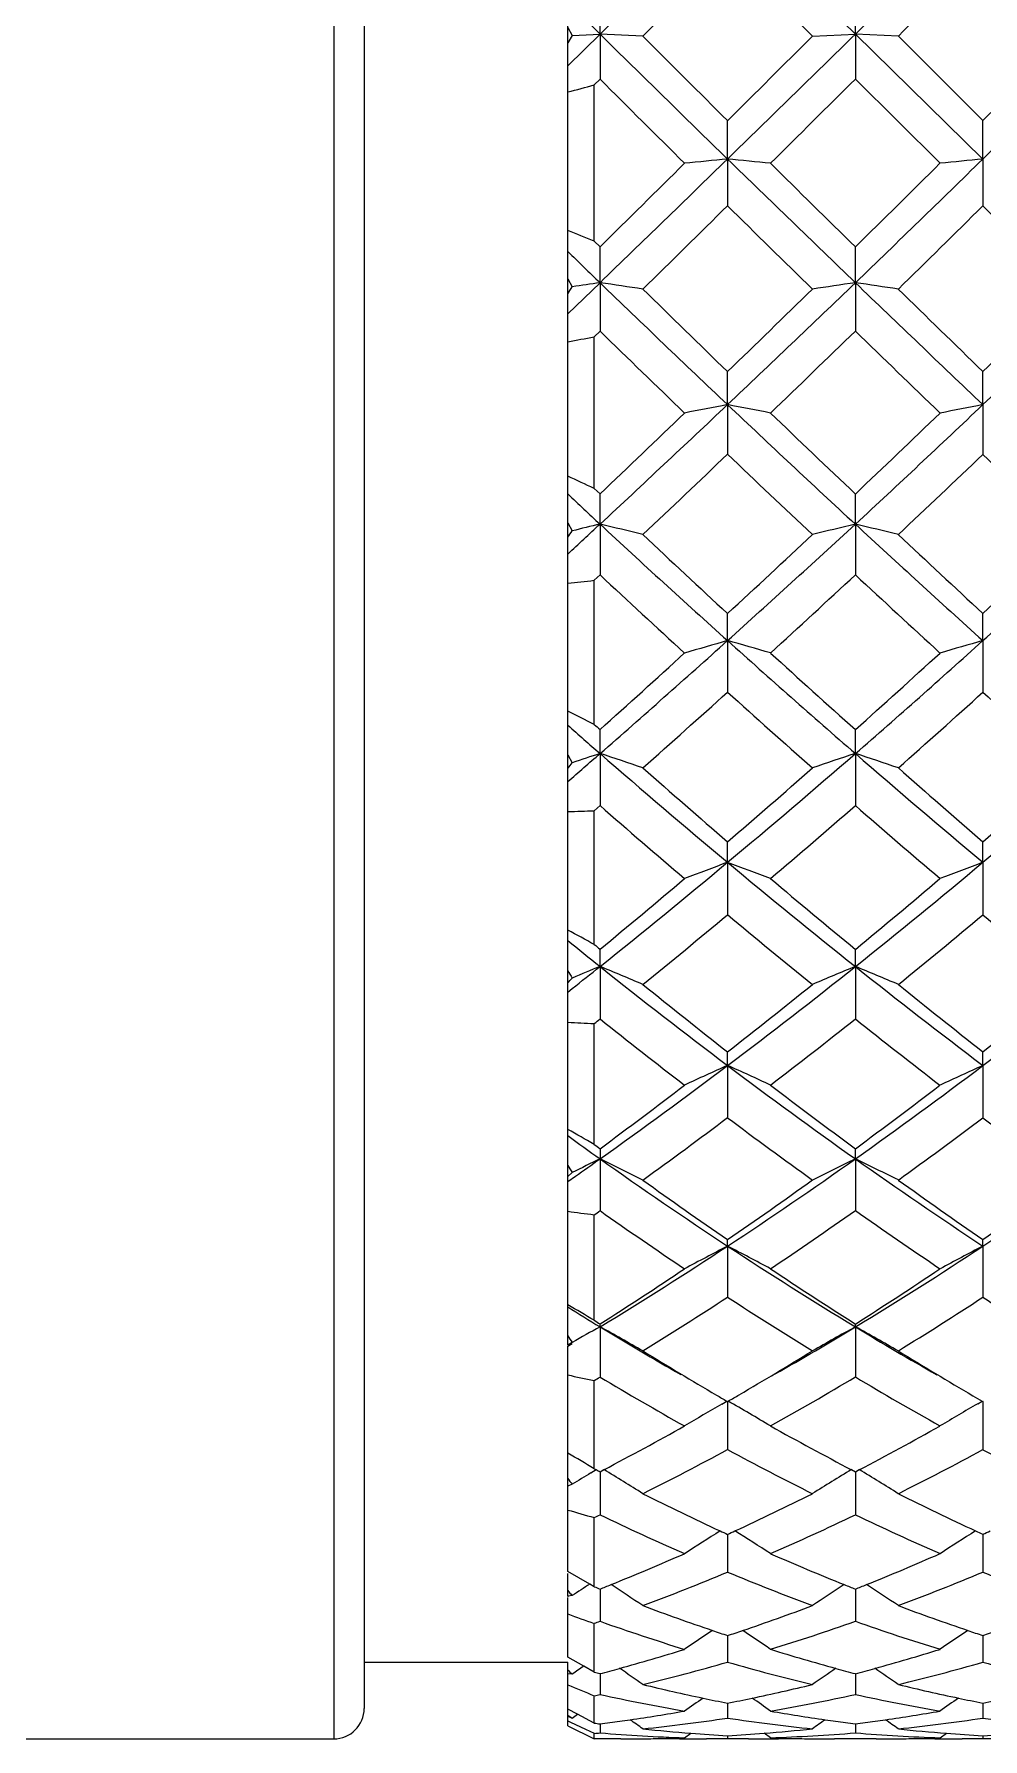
# Model space of a CAD drawing. Header units: millimetres. Extents: x 13495 to 14291, y -4366 to -3315.
# Drawn here: x 13902.962 to 13905.293, y -3559.988 to -3555.797 of the extents above; entities that cross this region are included whole.
import ezdxf

# ---------------------------------------------------------------- set-up
doc = ezdxf.new("R2010")
doc.units = ezdxf.units.MM
doc.header["$LTSCALE"] = 0.1
doc.layers.add('1', color=7, linetype='Continuous')

msp = doc.modelspace()

# ---------------------------------------------------------------- linework, layer by layer
at = {"layer": '1', "color": 7, "linetype": 'Continuous'}
for p, q in [((13903.698, -3550.988), (13903.698, -3559.988)), ((13903.773, -3551.063), (13903.773, -3559.913)), ((13904.273, -3559.0204), (13904.273, -3551.9557)), ((13904.3525, -3555.7967), (13904.6658, -3555.488)), ((13904.6658, -3555.488), (13904.9799, -3555.7967)), ((13904.6658, -3555.5937), (13904.4579, -3555.8019)), ((13904.8743, -3555.8019), (13904.6658, -3555.5937)), ((13904.3525, -3555.7967), (13904.3525, -3555.6962)), ((13904.9799, -3555.7967), (13904.9799, -3555.6965)), ((13904.273, -3555.7182), (13904.3525, -3555.7967)), ((13904.273, -3555.7808), (13904.2843, -3555.8001)), ((13904.273, -3555.8751), (13904.3525, -3555.7967)), ((13904.2843, -3555.8001), (13904.3525, -3555.7967)), ((13904.4579, -3555.8019), (13904.3525, -3555.7967)), ((13904.3525, -3555.7967), (13904.3525, -3555.9075)), ((13904.8743, -3555.8019), (13904.9799, -3555.7967)), ((13905.0855, -3555.8019), (13904.9799, -3555.7967)), ((13904.9799, -3555.7967), (13905.2932, -3556.1039)), ((13904.9799, -3555.7967), (13904.9799, -3555.9073)), ((13904.2843, -3555.8001), (13904.273, -3555.8185)), ((13905.0855, -3555.8019), (13905.2932, -3556.0092)), ((13904.3525, -3555.9075), (13904.3384, -3555.9217)), ((13904.3384, -3556.3058), (13904.3384, -3555.9217)), ((13905.1879, -3556.1143), (13904.9799, -3555.9072)), ((13904.6658, -3556.1039), (13904.6658, -3556.0095)), ((13905.2932, -3556.1039), (13905.2932, -3556.0092)), ((13904.6658, -3556.1039), (13904.6658, -3556.2188)), ((13905.2932, -3556.1039), (13905.2932, -3556.219)), ((13905.4994, -3556.4236), (13905.2932, -3556.219)), ((13904.3384, -3556.3058), (13904.3525, -3556.3198)), ((13904.3525, -3556.408), (13904.3525, -3556.3198)), ((13904.9799, -3556.408), (13904.9799, -3556.32)), ((13904.273, -3556.3985), (13904.2843, -3556.4181)), ((13904.273, -3556.4848), (13904.3525, -3556.408)), ((13904.3525, -3556.408), (13904.3525, -3556.527)), ((13904.9799, -3556.408), (13904.9799, -3556.5267)), ((13904.3525, -3556.527), (13904.3384, -3556.5408)), ((13904.3384, -3556.9137), (13904.3384, -3556.5408)), ((13904.6658, -3556.7077), (13904.6658, -3556.6265)), ((13905.2932, -3556.7077), (13905.2932, -3556.6262)), ((13904.6658, -3556.7077), (13904.6658, -3556.8296)), ((13905.2932, -3556.7077), (13905.2932, -3556.8299)), ((13904.3384, -3556.9137), (13904.3525, -3556.9272)), ((13904.3525, -3557.0015), (13904.3525, -3556.9272)), ((13904.9799, -3557.0015), (13904.9799, -3556.9274)), ((13904.273, -3556.9984), (13904.2843, -3557.018)), ((13904.3525, -3557.0015), (13904.3525, -3557.1262)), ((13904.9799, -3557.0015), (13904.9799, -3557.126)), ((13904.3525, -3557.1262), (13904.3384, -3557.1395)), ((13904.3384, -3557.4938), (13904.3384, -3557.1395)), ((13904.6658, -3557.2878), (13904.6658, -3557.2213)), ((13905.2932, -3557.2878), (13905.2932, -3557.2211)), ((13904.6658, -3557.2878), (13904.6658, -3557.4144)), ((13905.2932, -3557.2878), (13905.2932, -3557.4146)), ((13904.3525, -3557.5654), (13904.3525, -3557.5066)), ((13904.9799, -3557.5654), (13904.9799, -3557.5068)), ((13904.273, -3557.5689), (13904.2843, -3557.5882)), ((13904.3525, -3557.5654), (13904.3525, -3557.6936)), ((13904.9799, -3557.5654), (13904.9799, -3557.6934)), ((13904.3525, -3557.6936), (13904.3384, -3557.706)), ((13904.3384, -3558.0349), (13904.3384, -3557.706)), ((13904.6658, -3557.8329), (13904.6658, -3557.7824)), ((13905.2932, -3557.8329), (13905.2932, -3557.7822)), ((13904.6658, -3557.8329), (13904.6658, -3557.9616)), ((13905.2932, -3557.8329), (13905.2932, -3557.9618)), ((13904.3525, -3558.089), (13904.3525, -3558.0466)), ((13904.9799, -3558.089), (13904.9799, -3558.0469)), ((13904.3525, -3558.089), (13904.3525, -3558.218)), ((13904.9799, -3558.089), (13904.9799, -3558.2178)), ((13904.273, -3558.1522), (13904.2841, -3558.1434)), ((13904.3384, -3558.5264), (13904.3384, -3558.2293)), ((13904.6658, -3558.3324), (13904.6658, -3558.2988)), ((13904.6658, -3558.3324), (13904.6658, -3558.4607)), ((13905.2932, -3558.3324), (13905.2932, -3558.4609)), ((13904.3525, -3558.5619), (13904.3525, -3558.6893)), ((13904.9799, -3558.5619), (13904.9799, -3558.5371)), ((13904.9799, -3558.5619), (13904.9799, -3558.6891)), ((13904.2843, -3558.5955), (13904.273, -3558.6052)), ((13904.273, -3558.618), (13904.2918, -3558.6048)), ((13904.3384, -3558.9588), (13904.3384, -3558.6993)), ((13904.6658, -3558.7764), (13904.6658, -3558.7606)), ((13904.6658, -3558.7764), (13904.6658, -3558.902)), ((13905.2932, -3558.7764), (13905.2932, -3558.9021)), ((13904.3525, -3558.975), (13904.3525, -3558.9679)), ((13904.3525, -3558.975), (13904.3525, -3559.0983)), ((13904.9799, -3558.975), (13904.9799, -3558.9681)), ((13904.9799, -3558.975), (13904.9799, -3559.0982)), ((13904.2843, -3559.0131), (13904.273, -3559.0203)), ((13904.273, -3559.0228), (13904.2844, -3559.016)), ((13904.273, -3559.5761), (13904.273, -3559.0228)), ((13904.3384, -3559.3237), (13904.3384, -3559.1068)), ((13904.6515, -3559.1649), (13904.664, -3559.1576)), ((13904.664, -3559.1576), (13904.6658, -3559.1586)), ((13904.6658, -3559.1586), (13904.6676, -3559.1576)), ((13904.6658, -3559.1586), (13904.6658, -3559.2768)), ((13905.2805, -3559.164), (13905.2916, -3559.1575)), ((13905.2916, -3559.1575), (13905.2932, -3559.1584)), ((13905.2932, -3559.1584), (13905.2949, -3559.1575)), ((13905.2932, -3559.1584), (13905.2932, -3559.2769)), ((13904.3297, -3559.3341), (13904.3429, -3559.326)), ((13904.3384, -3559.3237), (13904.3429, -3559.3261)), ((13904.3525, -3559.3311), (13904.3621, -3559.3261)), ((13904.3525, -3559.3311), (13904.3525, -3559.437)), ((13904.9702, -3559.3261), (13904.9799, -3559.3312)), ((13904.9702, -3559.3262), (13904.9799, -3559.3312)), ((13904.9799, -3559.3312), (13904.9896, -3559.3261)), ((13904.9799, -3559.3312), (13904.9896, -3559.3262)), ((13904.9799, -3559.3313), (13904.9799, -3559.4369)), ((13904.2843, -3559.3621), (13904.273, -3559.3667)), ((13904.3384, -3559.6139), (13904.3384, -3559.4438)), ((13904.6658, -3559.4852), (13904.6658, -3559.5778)), ((13905.2932, -3559.4851), (13905.2932, -3559.5779)), ((13904.3272, -3559.6074), (13904.273, -3559.5761)), ((13904.273, -3559.6376), (13904.273, -3559.5817)), ((13904.3384, -3559.6139), (13904.3272, -3559.6074)), ((13904.273, -3559.7872), (13904.273, -3559.6401)), ((13904.2843, -3559.6357), (13904.2754, -3559.6372)), ((13904.3525, -3559.6195), (13904.3525, -3559.6269)), ((13904.3525, -3559.6269), (13904.3525, -3559.6989)), ((13904.9799, -3559.6196), (13904.9799, -3559.6269)), ((13904.9799, -3559.6269), (13904.9799, -3559.6988)), ((13904.3384, -3559.8237), (13904.3384, -3559.7039)), ((13904.6658, -3559.734), (13904.6658, -3559.7993)), ((13905.2932, -3559.7339), (13905.2932, -3559.7993)), ((13904.273, -3559.8005), (13903.773, -3559.8005)), ((13904.3123, -3559.8092), (13904.273, -3559.7872)), ((13904.273, -3559.9294), (13904.273, -3559.7997)), ((13904.3384, -3559.8237), (13904.3123, -3559.8092)), ((13904.2843, -3559.8285), (13904.273, -3559.8277)), ((13904.3525, -3559.8275), (13904.3525, -3559.8788)), ((13904.9799, -3559.8276), (13904.9799, -3559.8787)), ((13904.3384, -3559.9492), (13904.3384, -3559.8819)), ((13904.6658, -3559.9001), (13904.6658, -3559.9066)), ((13904.6658, -3559.9001), (13904.6658, -3559.9066)), ((13905.2932, -3559.9), (13905.2932, -3559.9067)), ((13904.2974, -3559.9275), (13904.273, -3559.9146)), ((13904.273, -3559.9294), (13904.2843, -3559.9369)), ((13904.273, -3559.9559), (13904.273, -3559.9308)), ((13904.2843, -3559.9369), (13904.273, -3559.9333)), ((13904.273, -3559.9439), (13904.2796, -3559.9469)), ((13904.2796, -3559.9469), (13904.3166, -3559.9642)), ((13904.2843, -3559.9369), (13904.2974, -3559.9275)), ((13904.3384, -3559.9492), (13904.2974, -3559.9275)), ((13904.6658, -3559.9066), (13904.6658, -3559.9368)), ((13905.2932, -3559.9067), (13905.2932, -3559.9368)), ((13902.348, -3559.988), (13903.698, -3559.988)), ((13904.273, -3559.9559), (13904.3384, -3559.988)), ((13904.3166, -3559.9642), (13904.3384, -3559.9743)), ((13904.3384, -3559.988), (13904.3384, -3559.9743)), ((13904.4035, -3559.988), (13904.3384, -3559.988)), ((13904.3525, -3559.9511), (13904.3525, -3559.9732)), ((13904.5602, -3559.9853), (13904.5759, -3559.9741)), ((13904.6658, -3559.9877), (13904.6145, -3559.988)), ((13904.6658, -3559.9804), (13904.6658, -3559.9877)), ((13904.7172, -3559.988), (13904.6658, -3559.9877)), ((13904.7714, -3559.9853), (13904.7558, -3559.9741)), ((13905.0312, -3559.988), (13904.9285, -3559.988)), ((13904.9799, -3559.9511), (13904.9799, -3559.9732)), ((13905.1879, -3559.9853), (13905.2035, -3559.9741)), ((13905.2932, -3559.9877), (13905.2423, -3559.988)), ((13905.2932, -3559.9803), (13905.2932, -3559.9877)), ((13905.344, -3559.988), (13905.2932, -3559.9877))]:
    msp.add_line(p, q, dxfattribs=at)
for centre, radius, start, end in [((13820.7495, -3469.982), 120.2453, 314.466227, 314.675804), ((13828.5572, -3479.1674), 108.3025, 314.960263, 315.115767), ((13814.1919, -3646.1144), 128.4266, 44.686103, 44.81676), ((13954.8259, -3504.6242), 71.8762, 225.394086, 225.743858), ((13821.196, -3470.4374), 119.6075, 314.255935, 314.466387), ((13869.7341, -3519.7854), 50.828, 314.39478, 314.88755), ((13959.8287, -3500.5342), 78.2333, 224.946585, 225.161776), ((13810.4176, -3461.1421), 133.7257, 314.812401, 314.938449), ((13867.8269, -3518.5403), 52.9872, 314.99803, 315.31419), ((13902.6271, -3549.6176), 6.5322, 284.59454, 285.18741), ((13952.0349, -3508.2242), 67.4337, 225.000579, 225.249616), ((13827.3496, -3477.9576), 110.0118, 314.729356, 314.882387), ((13822.5329, -3471.8105), 117.691, 314.043658, 314.25625), ((13809.4016, -3460.1236), 135.1643, 314.626734, 314.750579), ((13908.8438, -3598.9067), 43.0062, 95.57493, 95.7163), ((13900.4212, -3599.5848), 43.6876, 84.28527, 84.42445), ((13954.1972, -3505.2703), 70.9747, 225.743358, 226.096325), ((13958.3792, -3501.9977), 76.1735, 225.270663, 225.490962), ((13869.7207, -3519.7734), 50.8459, 313.90403, 314.39611), ((13867.0407, -3517.7591), 54.0955, 314.53437, 314.8442), ((13909.611, -3600.2314), 44.3382, 95.58849, 95.72534), ((13830.6246, -3481.2658), 105.3568, 314.490638, 314.649393), ((13952.1257, -3508.1309), 67.564, 225.376569, 225.624435), ((13871.0552, -3521.67), 48.6403, 314.39746, 314.7409), ((13901.4408, -3563.4704), 7.7283, 67.98026, 68.50169), ((13931.5831, -3528.252), 39.1698, 225.79541, 225.95729), ((13897.4903, -3552.0381), 8.0834, 327.04445, 327.19072), ((13908.5275, -3584.9669), 28.8625, 98.31712, 98.45405), ((13899.9828, -3586.3019), 30.2116, 81.48173, 81.68376), ((13931.4439, -3528.3968), 38.9689, 225.95636, 226.59384), ((13933.2066, -3527.1593), 41.0231, 225.50931, 225.91507), ((13870.3997, -3520.4795), 49.8663, 313.40566, 313.90447), ((13868.0615, -3518.7998), 52.6377, 314.05913, 314.37575), ((13909.276, -3585.866), 29.7696, 98.29732, 98.50278), ((13900.7509, -3585.4082), 29.3069, 81.49446, 81.70313), ((13953.0563, -3506.4563), 69.329, 226.095973, 226.454293), ((13957.858, -3502.5292), 75.4291, 225.602606, 225.823007), ((13883.4812, -3533.758), 31.6615, 313.54402, 314.32565), ((13882.4793, -3533.203), 32.6974, 314.24491, 314.75145), ((13903.1334, -3550.4047), 6.2533, 280.50039, 281.1097), ((13930.6324, -3529.6348), 37.6008, 225.65975, 226.10062), ((13871.3955, -3522.0195), 48.1524, 313.87837, 314.22351), ((13950.2724, -3510.0309), 64.9097, 225.751077, 226.006789), ((13871.4207, -3521.5598), 48.3799, 312.89778, 313.40642), ((13908.9635, -3578.9385), 22.6424, 100.94162, 101.21389), ((13900.2997, -3579.291), 23.0015, 78.78963, 79.0577), ((13930.7434, -3529.1383), 37.9489, 226.59291, 227.24221), ((13883.771, -3534.0646), 31.2397, 312.75839, 313.54611), ((13909.7352, -3579.6286), 23.3473, 100.96762, 101.23116), ((13868.8044, -3519.5722), 51.5661, 313.58026, 313.89969), ((13932.2853, -3528.1157), 39.6951, 226.12155, 226.53755), ((13882.5264, -3533.2562), 32.6265, 313.48774, 313.99323), ((13872.8433, -3523.5291), 46.0608, 313.34311, 313.69987), ((13930.1583, -3530.129), 36.916, 226.32608, 226.77179), ((13884.2982, -3534.9296), 30.3384, 313.25005, 313.79101), ((13949.6671, -3510.6516), 64.0428, 226.141516, 226.396795), ((13900.712, -3564.8019), 8.6819, 65.31093, 65.78449), ((13922.1463, -3537.8499), 26.142, 226.86652, 227.10464), ((13872.2917, -3522.4952), 47.1017, 312.76429, 312.89605), ((13908.6802, -3574.9973), 18.5089, 103.52207, 103.73942), ((13899.8211, -3575.8459), 19.3816, 76.1586, 76.47922), ((13921.8989, -3538.1178), 25.7773, 227.10233, 228.04584), ((13884.46, -3534.8103), 30.2244, 311.95339, 312.75915), ((13909.4342, -3575.5686), 19.0939, 103.49031, 103.81643), ((13900.5951, -3575.28), 18.7971, 76.17905, 76.51026), ((13929.7997, -3530.1596), 36.5583, 227.24153, 227.9068), ((13890.3799, -3540.7776), 22.2485, 312.09077, 313.17959), ((13899.792, -3553.8557), 5.4937, 324.6539, 324.8564), ((13922.8535, -3537.5357), 26.8014, 226.65677, 227.26505), ((13883.3427, -3534.1212), 31.4371, 312.70923, 313.2285), ((13931.4572, -3528.9933), 38.4885, 226.74987, 227.17292), ((13889.7194, -3540.4586), 22.8807, 312.89477, 313.60362), ((13921.4999, -3538.796), 25.1004, 226.90952, 227.55537), ((13884.8557, -3535.5259), 29.522, 312.42373, 312.97426), ((13928.9703, -3531.3991), 35.1769, 227.00036, 227.46177), ((13903.6161, -3550.9905), 6.1913, 276.09073, 276.69902), ((13885.3246, -3535.7731), 28.9304, 311.12558, 311.95464), ((13909.1527, -3573.0161), 16.3557, 105.92215, 106.30718), ((13900.1076, -3573.2653), 16.615, 73.69804, 74.07713), ((13921.2294, -3538.8634), 24.7752, 228.04443, 229.01387), ((13890.7654, -3541.206), 21.6722, 310.98694, 312.09367), ((13909.9313, -3573.5066), 16.8689, 105.95889, 106.33152), ((13884.1498, -3535.0014), 30.2428, 311.9141, 312.44512), ((13922.0846, -3538.3739), 25.6639, 227.57609, 228.20346), ((13890.018, -3540.7855), 22.4379, 311.82167, 312.53829), ((13885.9026, -3536.6771), 27.9659, 311.56698, 312.13899), ((13920.9314, -3539.4212), 24.2554, 227.88689, 228.54732), ((13891.072, -3541.7469), 21.1594, 311.47435, 312.22943), ((13928.0272, -3532.4275), 33.7815, 227.70322, 228.17425), ((13899.852, -3566.3592), 9.9359, 63.15786, 63.57925), ((13916.7711, -3543.3402), 18.8833, 228.55831, 228.87906), ((13910.0791, -3551.1314), 8.5695, 227.94025, 228.06755), ((13886.0004, -3536.5443), 27.905, 310.90582, 311.12198), ((13901.3431, -3555.2582), 3.7523, 321.3393, 321.614), ((13908.8944, -3571.3246), 14.4894, 108.2682, 108.55258), ((13899.5944, -3571.9808), 15.1804, 71.31402, 71.73338), ((13916.5028, -3543.6496), 18.4738, 228.87478, 230.15253), ((13891.3985, -3541.9353), 20.7064, 309.84647, 310.98805), ((13909.6561, -3571.7661), 14.9508, 108.22648, 108.65311), ((13900.3765, -3571.5456), 14.7186, 71.3409, 71.77419), ((13920.4322, -3539.7816), 23.5592, 229.01282, 230.01474), ((13894.6873, -3545.1851), 16.5062, 309.98183, 311.40585), ((13917.1134, -3543.3299), 19.0739, 228.43289, 229.26255), ((13890.7184, -3541.5739), 21.3834, 310.71199, 311.45308), ((13921.3047, -3539.2519), 24.4896, 228.52537, 229.17076), ((13894.2107, -3544.9865), 16.9278, 310.89626, 311.82608), ((13904.1076, -3551.3399), 6.3703, 271.48868, 272.07648), ((13916.2399, -3544.116), 18.0461, 228.7975, 229.66823), ((13891.6415, -3542.3965), 20.2955, 310.31111, 311.0874), ((13920.0151, -3540.4659), 22.8657, 228.88733, 229.57538), ((13892.1215, -3542.8025), 19.5774, 308.66401, 309.84829), ((13909.3967, -3570.5613), 13.5791, 110.38894, 110.865), ((13899.8599, -3570.7627), 13.794, 69.14162, 69.61033), ((13915.9099, -3544.361), 17.5477, 230.15058, 231.47378), ((13895.0775, -3545.6521), 15.8976, 308.52718, 309.9856), ((13910.1843, -3570.9605), 14.0091, 110.43437, 110.895), ((13891.4414, -3542.4212), 20.2695, 309.56661, 310.33248), ((13916.4632, -3544.0918), 18.0724, 229.6886, 230.54989), ((13894.576, -3545.4147), 16.365, 309.47487, 310.42465), ((13892.4601, -3543.3684), 19.0248, 309.09715, 309.90887), ((13915.6995, -3544.7576), 17.2072, 230.11682, 231.0156), ((13895.3016, -3546.0534), 15.5449, 309.00568, 309.99787), ((13919.1694, -3541.4627), 21.5586, 229.93524, 230.64754), ((13898.8097, -3568.2251), 11.5934, 61.51788, 61.88452), ((13913.2096, -3547.019), 14.1772, 230.92443, 231.33678), ((13908.4488, -3553.0895), 6.4306, 230.26754, 230.43129), ((13910.9254, -3554.0945), 7.7646, 211.04549, 211.20549), ((13892.6399, -3543.4472), 18.7501, 308.39064, 308.65772), ((13909.1535, -3569.7053), 12.5694, 112.45506, 112.79203), ((13899.3201, -3570.2662), 13.1761, 67.04998, 67.5467), ((13912.9678, -3547.3212), 13.7902, 231.3369, 232.98539), ((13895.6203, -3546.3344), 15.0258, 307.01344, 308.52867), ((13909.9246, -3570.0824), 12.9727, 112.40553, 112.91097), ((13900.1121, -3569.8965), 12.7716, 67.08188, 67.59521), ((13915.2556, -3545.1834), 16.4968, 231.47232, 232.85033), ((13897.6812, -3548.2838), 12.6063, 307.14487, 308.93997), ((13902.4148, -3556.3857), 2.5483, 316.8203, 317.1897), ((13913.3896, -3547.1415), 14.163, 230.90281, 231.97872), ((13895.1616, -3546.1324), 15.4387, 307.99639, 308.98488), ((13915.7964, -3544.9091), 17.0175, 230.99378, 231.8881), ((13897.3238, -3548.1631), 12.8935, 308.1774, 309.35251), ((13904.6502, -3551.3976), 6.8388, 266.83851, 267.38647), ((13899.5824, -3552.2635), 7.6296, 308.56189, 308.6979), ((13912.7625, -3547.686), 13.4778, 231.3922, 232.51346), ((13895.8095, -3546.687), 14.7328, 307.46644, 308.49503), ((13914.9798, -3545.6552), 16.0568, 231.48, 232.42235), ((13889.4589, -3558.331), 15.8344, 359.99507, 0.11712), ((13896.2006, -3547.1051), 14.061, 305.43314, 307.01587), ((13909.6765, -3569.4463), 12.1913, 114.26801, 114.81356), ((13899.5758, -3569.6219), 12.384, 65.19413, 65.73126), ((13912.4768, -3547.9733), 12.9739, 232.98289, 234.70097), ((13898.0265, -3548.7412), 12.0331, 305.30006, 307.14954), ((13910.4745, -3569.7969), 12.5809, 114.3201, 114.84786), ((13895.7604, -3546.9073), 14.4594, 306.45736, 307.48756), ((13912.8608, -3547.8256), 13.2983, 232.53321, 233.6565), ((13897.6714, -3548.6123), 12.3254, 306.36746, 307.57752), ((13896.4433, -3547.5222), 13.6843, 305.85062, 306.93233), ((13912.3018, -3548.2931), 12.7157, 233.09288, 234.25885), ((13898.2116, -3549.0697), 11.762, 305.76163, 307.01855), ((13914.2934, -3546.5538), 14.9259, 232.91568, 233.90146), ((13897.4922, -3570.5693), 13.8528, 60.38248, 60.69278), ((13910.6803, -3549.6649), 10.9178, 234.06506, 234.57828), ((13909.4373, -3568.9721), 11.5857, 116.03288, 116.40905), ((13896.5885, -3547.6463), 13.3951, 305.10558, 305.42339), ((13907.2859, -3554.5641), 4.9384, 233.3554, 233.5597), ((13913.5845, -3558.5603), 9.232, 179.85508, 180.00996), ((13899.0197, -3569.4808), 12.1516, 63.41468, 63.96897), ((13910.476, -3549.9551), 10.5629, 234.56881, 236.62878), ((13898.4603, -3549.3546), 11.2818, 303.36999, 305.30188), ((13910.2188, -3569.3139), 11.9604, 115.97753, 116.54166), ((13899.8223, -3569.1474), 11.7752, 63.45032, 64.02324), ((13911.9659, -3548.6955), 12.0892, 234.69911, 236.49896), ((13899.8757, -3550.5897), 9.8169, 303.49433, 305.69981), ((13912.4729, -3553.3253), 9.738, 212.643, 212.765), ((13910.7792, -3549.8654), 10.7934, 234.14959, 235.5002), ((13898.1353, -3549.25), 11.5368, 304.47601, 305.74166), ((13912.3284, -3548.5576), 12.3932, 234.23747, 235.41228), ((13899.6031, -3550.5276), 10.0078, 304.65025, 306.09799), ((13901.158, -3554.1799), 5.5263, 305.1351, 305.3146), ((13910.3014, -3550.2628), 10.3148, 234.77902, 236.17936), ((13898.6243, -3549.6503), 11.0496, 303.80159, 305.11263), ((13911.7544, -3549.0631), 11.7709, 234.86308, 236.09172), ((13905.3039, -3551.076), 7.6842, 262.29009, 262.78131), ((13901.6034, -3558.776), 3.6899, 359.9931, 0.2425), ((13898.8993, -3550.0221), 10.4829, 301.34547, 303.37296), ((13909.9706, -3568.9536), 11.4767, 117.53031, 118.12641), ((13899.2772, -3569.1142), 11.6579, 61.88207, 62.46899), ((13910.0987, -3550.5289), 9.8761, 236.62582, 238.78165), ((13900.1492, -3551.0046), 9.3201, 301.21932, 303.49981), ((13910.7795, -3569.2763), 11.8467, 117.58725, 118.16381), ((13898.5972, -3549.9322), 10.713, 302.49507, 303.82205), ((13910.3753, -3550.4618), 10.073, 236.19808, 237.61352), ((13899.8901, -3550.9506), 9.4966, 302.40898, 303.90776), ((13895.7076, -3573.7541), 17.1286, 59.74283, 59.99547), ((13908.8073, -3551.6566), 8.5676, 238.04619, 238.67021), ((13899.0928, -3550.3593), 10.1998, 301.73568, 303.11973), ((13909.9434, -3550.8048), 9.6652, 236.90452, 238.36768), ((13900.311, -3551.2888), 9.0986, 301.65136, 303.20098), ((13911.2352, -3549.8441), 10.8331, 236.73557, 238.03029), ((13909.7239, -3568.6692), 11.0829, 118.99017, 119.39426), ((13906.4257, -3555.7081), 3.8632, 237.2956, 237.5446), ((13898.7163, -3569.1479), 11.6299, 60.41648, 61.01172), ((13908.71, -3551.8174), 8.3797, 238.66694, 240.24149), ((13900.4084, -3551.4302), 8.8217, 299.72765, 301.21253), ((13910.5159, -3568.9907), 11.4438, 118.93067, 119.53659), ((13899.5297, -3568.8358), 11.2668, 60.45477, 61.07013), ((13909.7912, -3551.0343), 9.2846, 238.78809, 240.22042), ((13909.4773, -3555.3658), 6.3459, 214.90564, 215.08202), ((13908.8915, -3551.8649), 8.4293, 238.26633, 239.69949), ((13900.2133, -3551.4668), 8.8875, 300.27958, 301.63068), ((13909.9958, -3551.0685), 9.3575, 238.34869, 239.65882), ((13906.1606, -3550.2268), 9.0651, 257.98157, 258.40337), ((13902.2161, -3555.5493), 4.1424, 300.8184, 301.0465), ((13908.5025, -3552.178), 8.0693, 239.04971, 240.75442), ((13900.6159, -3551.7919), 8.5103, 299.22834, 300.84969), ((13909.5521, -3551.4503), 8.9104, 239.12728, 240.673), ((13908.8077, -3552.0069), 8.2645, 239.70415, 239.90859), ((13900.3361, -3551.676), 8.645, 300.0687, 300.27555), ((13909.8744, -3551.2743), 9.1185, 239.66412, 239.82904), ((13910.2579, -3568.7732), 11.1244, 120.26313, 120.80885), ((13898.9868, -3568.9226), 11.2972, 59.20019, 59.8113), ((13911.0869, -3569.0957), 11.5045, 120.31228, 120.84788), ((13900.5537, -3552.0635), 8.2006, 297.67204, 299.24684), ((13908.6025, -3552.3716), 7.846, 240.77231, 242.42242), ((13901.5175, -3552.685), 7.4941, 297.60114, 299.32523), ((13892.9969, -3578.6493), 22.4078, 59.59289, 59.78637), ((13900.9364, -3552.3749), 7.845, 296.67194, 298.38478), ((13908.2522, -3552.6335), 7.5495, 241.63774, 243.42108), ((13901.859, -3552.9407), 7.207, 296.5956, 298.45776), ((13909.1903, -3552.1044), 8.1629, 241.48306, 243.11766), ((13907.5947, -3556.7474), 4.2185, 218.056, 218.3022), ((13909.9989, -3568.5926), 10.8563, 121.48039, 121.76199), ((13905.4305, -3557.2605), 2.3344, 242.2304, 242.4972), ((13898.4299, -3569.0468), 11.3879, 58.03984, 58.60611), ((13910.7989, -3568.8994), 11.2082, 121.33533, 121.91088), ((13899.253, -3568.7481), 11.031, 58.07997, 58.66479), ((13907.4792, -3553.3699), 6.7314, 243.33073, 245.12468), ((13901.7392, -3553.1183), 7.0073, 294.85042, 296.57758), ((13908.3402, -3552.8846), 7.2698, 243.40391, 245.06425), ((13907.3792, -3548.5745), 11.2867, 254.02572, 254.37035), ((13902.9546, -3556.5475), 3.2099, 295.5371, 295.8174), ((13907.1672, -3553.5938), 6.4858, 244.27977, 246.29971), ((13902.0585, -3553.3483), 6.7532, 293.68588, 295.63218), ((13907.9981, -3553.1524), 6.9717, 244.34698, 246.22847), ((13910.515, -3568.7433), 10.9679, 122.3408, 122.88296), ((13907.4251, -3553.4849), 6.6043, 245.13039, 245.30406), ((13901.817, -3553.2847), 6.8236, 294.67663, 294.84463), ((13898.7221, -3568.893), 11.1451, 57.1266, 57.66009), ((13911.3555, -3569.0578), 11.3476, 122.3995, 122.92331), ((13908.26, -3553.0551), 7.0813, 245.07115, 245.23158), ((13902.6719, -3553.8171), 6.2448, 294.81971, 295.00186), ((13901.9439, -3553.5727), 6.5089, 291.97525, 293.70062), ((13907.3086, -3553.7483), 6.3163, 246.31656, 248.09962), ((13902.7302, -3553.9518), 6.098, 291.92526, 293.76766), ((13910.2284, -3568.6035), 10.7589, 123.26386, 123.53761), ((13902.0042, -3553.72), 6.3497, 291.70539, 291.96857), ((13898.1808, -3569.0578), 11.301, 56.2587, 56.73454), ((13902.253, -3553.8027), 6.2589, 290.62644, 292.67481), ((13907.0161, -3553.947), 6.1016, 247.34487, 249.45054), ((13911.0403, -3568.9092), 11.1158, 123.20689, 123.69074), ((13907.2496, -3553.8934), 6.1596, 248.1049, 248.37794), ((13902.7715, -3554.053), 5.9887, 291.63929, 291.92022), ((13899.0123, -3568.7668), 10.9458, 56.30004, 56.79148), ((13903.0153, -3554.1418), 5.894, 290.56259, 292.73507), ((13907.7733, -3553.6744), 6.4033, 247.21287, 249.19989), ((13906.3489, -3557.7306), 2.8092, 222.3593, 222.6974), ((13904.2124, -3559.2579), 0.3845, 279.0752, 279.4292), ((13905.2899, -3557.2543), 2.5442, 248.0372, 248.3803), ((13909.282, -3545.5335), 15.008, 250.50327, 250.76761), ((13906.4245, -3554.4343), 5.5838, 249.3784, 251.2398), ((13902.8545, -3554.2716), 5.7549, 288.73537, 290.54634), ((13907.1557, -3554.1416), 5.8943, 249.43796, 251.20071), ((13903.4832, -3557.2584), 2.5907, 289.2742, 289.606), ((13906.1612, -3554.5942), 5.4157, 250.4894, 252.8048), ((13910.7263, -3568.7812), 10.9207, 123.94214, 124.37603), ((13906.3961, -3554.5167), 5.4967, 251.2441, 251.6528), ((13902.8951, -3554.3897), 5.63, 288.3321, 288.7311), ((13898.506, -3568.9299), 11.0995, 55.6339, 56.06072), ((13903.1238, -3554.4403), 5.5764, 287.1849, 289.4412), ((13906.8746, -3554.336), 5.6876, 250.5414, 252.7487), ((13911.577, -3569.0929), 11.3039, 123.99794, 124.417), ((13907.1102, -3554.2734), 5.7549, 251.20646, 251.59476), ((13903.6245, -3554.7307), 5.2741, 288.4457, 288.8695), ((13902.9619, -3554.6026), 5.4069, 285.4294, 287.1945), ((13906.3398, -3554.6953), 5.3094, 252.8191, 254.6225), ((13903.6537, -3554.8255), 5.175, 285.4006, 287.2454), ((13905.5192, -3558.4257), 1.869, 228.1813, 228.6405), ((13910.4064, -3568.6546), 10.7415, 124.56523, 124.74707), ((13902.9926, -3554.7122), 5.2931, 284.888, 285.4246), ((13897.9917, -3569.1047), 11.2863, 55.04591, 55.40119), ((13903.22, -3554.763), 5.2397, 283.6647, 286.0174), ((13906.09, -3554.8333), 5.1662, 253.998, 256.3897), ((13911.2177, -3568.9463), 11.0861, 124.54145, 124.90312), ((13906.3131, -3554.7913), 5.2098, 254.6258, 255.1733), ((13903.6718, -3554.8904), 5.1076, 284.839, 285.3975), ((13898.8306, -3568.8165), 10.929, 55.08798, 55.45495), ((13903.898, -3554.9526), 5.0436, 283.6186, 286.0598), ((13906.7585, -3554.7232), 5.2834, 253.899, 256.2134), ((13912.6859, -3539.5808), 21.9503, 247.46362, 247.6481), ((13904.9115, -3557.708), 2.192, 254.8439, 255.2267), ((13905.6067, -3555.1267), 4.8652, 256.3416, 258.1248), ((13903.7054, -3555.0251), 4.9687, 281.8543, 283.6062), ((13906.2706, -3554.9623), 5.0335, 256.3826, 258.1058), ((13903.8751, -3557.725), 2.2061, 282.1229, 282.499), ((13905.3771, -3555.2222), 4.7679, 257.5909, 260.135), ((13910.8798, -3568.8409), 10.9328, 125.02232, 125.31275), ((13905.5971, -3555.1717), 4.8192, 258.1268, 258.8584), ((13903.7205, -3555.0962), 4.896, 281.1322, 281.8523), ((13898.3546, -3568.9816), 11.1039, 54.69733, 54.98319), ((13903.9393, -3555.1321), 4.8594, 279.8598, 282.365), ((13906.0309, -3555.0896), 4.9031, 257.6225, 260.0995), ((13911.7198, -3569.1266), 11.2886, 125.07313, 125.35436), ((13906.2512, -3555.0528), 4.941, 258.1091, 258.8199), ((13904.3833, -3555.307), 4.6824, 281.2056, 281.9556), ((13903.698, -3559.913), 0.075, 270, 0), ((13903.7556, -3555.3044), 4.6849, 277.3208, 277.9165), ((13903.7525, -3555.2821), 4.7073, 277.9163, 278.2313), ((13903.7444, -3555.2279), 4.7621, 278.234, 279.8641), ((13897.8737, -3569.1532), 11.305, 54.37979, 54.57556), ((13903.97, -3555.321), 4.6679, 275.9988, 278.5725), ((13905.3582, -3555.3387), 4.6499, 261.4371, 264.027), ((13905.5801, -3555.2651), 4.7243, 260.1443, 261.7939), ((13911.3745, -3569.0534), 11.1751, 125.3704, 125.56836), ((13905.5749, -3555.3003), 4.6887, 261.7954, 262.1124), ((13905.5721, -3555.3205), 4.6683, 262.1122, 262.7122), ((13904.3936, -3555.3705), 4.6179, 277.294, 277.9008), ((13904.3925, -3555.3624), 4.6261, 277.9007, 278.2217), ((13904.3895, -3555.3427), 4.6461, 278.2228, 279.894), ((13898.721, -3568.8605), 10.9391, 54.42221, 54.62454), ((13904.6082, -3555.4031), 4.5852, 275.9754, 278.5923), ((13905.9897, -3555.3418), 4.6475, 261.3814, 263.9445), ((13904.6033, -3557.9605), 2.0063, 262.4129, 262.8204), ((13904.1866, -3557.9704), 2.0097, 274.3307, 274.7354), ((13904.7168, -3555.4999), 4.4881, 265.344, 266.6795), ((13904.4035, -3555.5112), 4.4769, 270.0002, 270.6966), ((13904.7171, -3555.4959), 4.4921, 266.6795, 267.9991), ((13904.9292, -3555.4735), 4.5145, 264.0069, 265.5108), ((13904.4033, -3555.4984), 4.4897, 270.6966, 271.3489), ((13904.403, -3555.4855), 4.5025, 271.3489, 272.0011), ((13904.6144, -3555.5172), 4.4708, 268.6494, 269.3057), ((13904.6145, -3555.5079), 4.4802, 269.3057, 270.0001), ((13904.9289, -3555.4774), 4.5106, 265.5111, 266.6565), ((13904.4009, -3555.4429), 4.5452, 273.341, 274.4777), ((13904.7172, -3555.4875), 4.5005, 270, 270.6903), ((13904.3989, -3555.4175), 4.5706, 274.4779, 275.9697), ((13904.6136, -3555.4665), 4.5215, 271.9999, 273.3174), ((13904.9285, -3555.4849), 4.5032, 268.0006, 268.6553), ((13904.7172, -3555.4854), 4.5027, 270.6903, 271.3447), ((13904.9285, -3555.4858), 4.5023, 268.6553, 269.3097), ((13904.9285, -3555.4879), 4.5002, 269.3097, 270), ((13904.6126, -3555.448), 4.5401, 273.3176, 274.641), ((13905.3481, -3555.4415), 4.5466, 265.3545, 266.6761), ((13905.0313, -3555.5081), 4.48, 269.9999, 270.6943), ((13905.3458, -3555.4817), 4.5064, 266.6761, 267.9915), ((13905.5628, -3555.4029), 4.5854, 264.025, 265.5056), ((13905.0314, -3555.5174), 4.4707, 270.6943, 271.3506), ((13905.0316, -3555.5258), 4.4623, 271.3506, 272.0073), ((13905.2424, -3555.4982), 4.4898, 268.6512, 269.3034), ((13905.2423, -3555.511), 4.477, 269.3034, 269.9998), ((13905.559, -3555.4503), 4.5378, 265.5062, 266.6417), ((13905.0332, -3555.5579), 4.4301, 273.3652, 274.528)]:
    msp.add_arc(centre, radius, start, end, dxfattribs=at)

doc.saveas('drawing.dxf')
